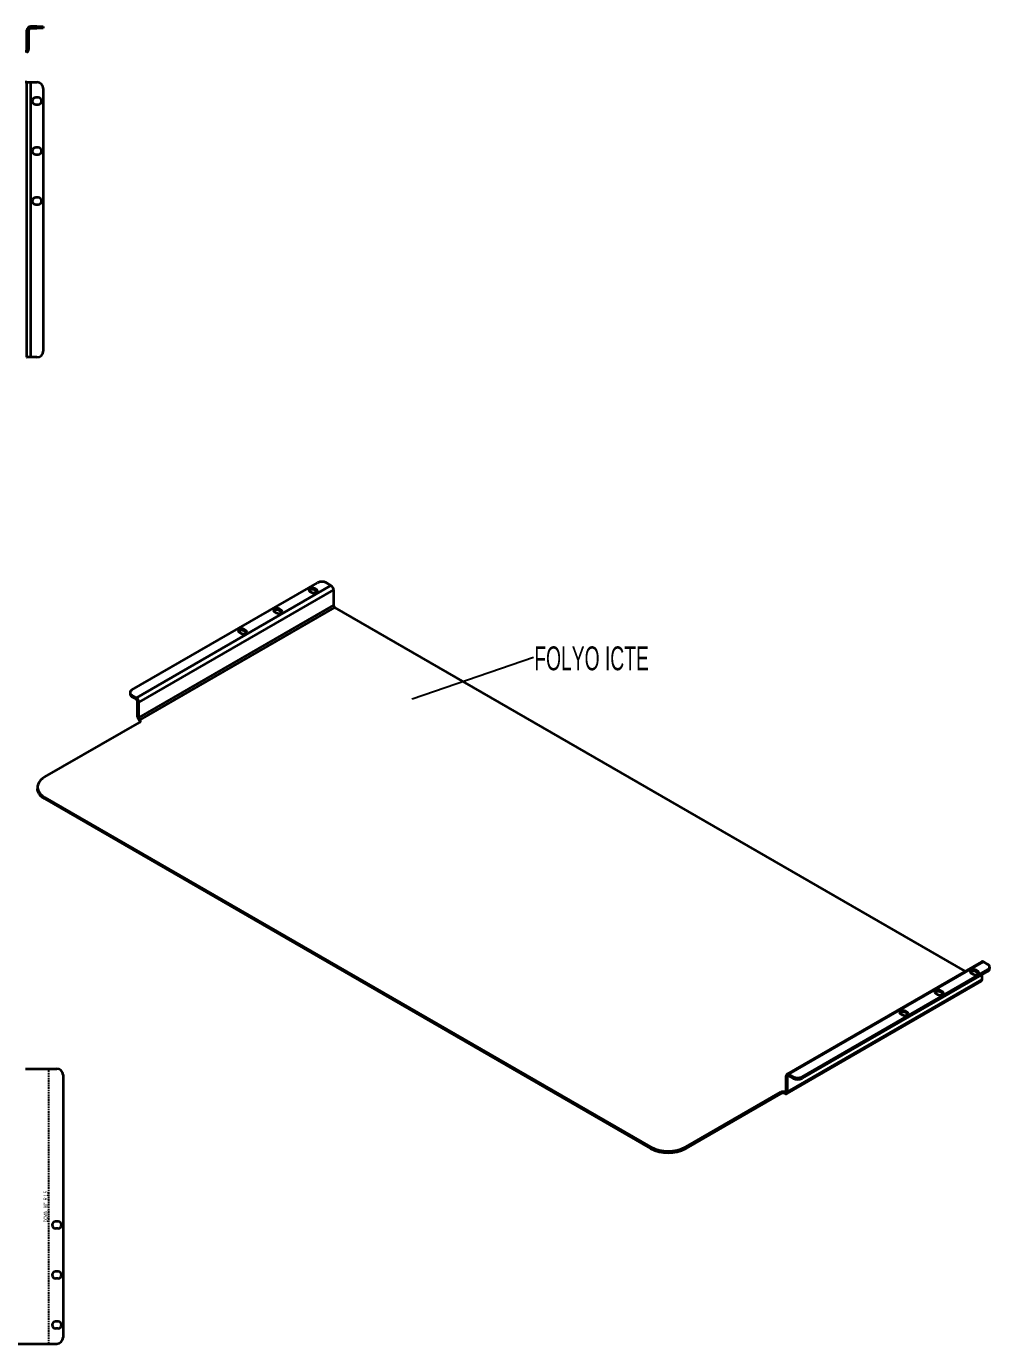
# Model space of a CAD drawing. Header units: millimetres. Extents: x -276 to 1256, y -410 to 644.
# Drawn here: x 486 to 1256, y -410 to 644 of the extents above; entities that cross this region are included whole.
import ezdxf

# ---------------------------------------------------------------- set-up
doc = ezdxf.new("R2010")
doc.units = ezdxf.units.MM
doc.linetypes.add('HIDDEN', pattern=[1.905, 1.27, -0.635])
doc.styles.add('SLDTEXTSTYLE0', font='TXT', dxfattribs={"width": 0.605})
doc.styles.add('SLDTEXTSTYLE1', font='TXT', dxfattribs={"width": 0.572187})
doc.dimstyles.new('SLDDIMSTYLE0', dxfattribs={"dimtxt": 0.18, "dimasz": 1.016, "dimexe": 0, "dimexo": 0.0625, "dimgap": 0, "dimtad": 0, "dimtih": 1, "dimtoh": 1, "dimdec": 0, "dimrnd": 1e-09, "dimzin": 0, "dimdsep": 46, "dimtxsty": 'Standard', "dimblk1": 'DOT', "dimblk2": 'DOT', "dimsah": 1, "dimcen": 0.09, "dimadec": 0, "dimazin": 0, "dimtfac": 1.016, "dimtdec": 0, "dimtofl": 0, "dimtmove": 0, "dimatfit": 3, "dimldrblk": 'DOT', "dimfxl": 1, "dimfrac": 2, "dimtolj": 1, "dimtzin": 0, "dimarcsym": 0})

# ---------------------------------------------------------------- blocks, each defined once
blk = doc.blocks.new('SW_NOTE_0')
at = {"color": 0, "linetype": 'Continuous', "lineweight": 0, "insert": (0.6, 8.7), "char_height": 19.05, "attachment_point": 1, "style": 'SLDTEXTSTYLE0'}
blk.add_mtext('FOLYO ICTE', dxfattribs=at)
blk = doc.blocks.new('_Dot')
at = {"color": 0, "linetype": 'ByBlock', "lineweight": -2}
blk.add_line((-0.5, 0), (-1, 0), dxfattribs=at)
at = {"color": 0, "linetype": 'ByBlock', "const_width": 0.5}
blk.add_lwpolyline([(-0.25, 0, 1), (0.25, 0, 1)], format="xyb", close=True, dxfattribs=at)

msp = doc.modelspace()

# ---------------------------------------------------------------- linework, layer by layer
at = {"color": 7, "linetype": 'Continuous', "lineweight": 35}
for p, q in [((494.3, 643.7), (489.3, 643.7)), ((494.3, 642.2), (494.3, 643.7)), ((494.3, 643.7), (499.3, 643.7)), ((499.3, 643.7), (499.3, 642.2)), ((486.3, 625.7), (486.3, 640.7)), ((487.8, 625.7), (487.8, 640.7)), ((489.3, 642.2), (494.3, 642.2)), ((499.3, 642.2), (494.3, 642.2)), ((485.8, 622.9), (485.8, 624.6)), ((486.3, 599), (484.8, 599)), ((486.3, 379), (486.3, 599)), ((486.3, 599), (489.3, 599)), ((489.3, 379), (489.3, 599)), ((489.3, 599), (494.3, 599)), ((499.3, 594), (499.3, 384)), ((495.3, 586.8), (493.3, 586.8)), ((493.3, 581.3), (495.3, 581.3)), ((495.3, 546.8), (493.3, 546.8)), ((493.3, 541.3), (495.3, 541.3)), ((495.3, 506.8), (493.3, 506.8)), ((493.3, 501.3), (495.3, 501.3)), ((485.8, 379), (486.3, 379)), ((489.3, 379), (486.3, 379)), ((494.3, 379), (489.3, 379)), ((570.2, 112.9), (718.7, 198.6)), ((573.8, 106.7), (729.3, 196.5)), ((731.5, 192.9), (575.9, 103.1)), ((712.5, 191.7), (714, 190.9)), ((717.8, 193.2), (716.4, 194)), ((716.4, 192.8), (716.4, 194)), ((717.8, 191.9), (716.4, 192.8)), ((717.8, 191.9), (717.8, 193.2)), ((718.4, 191.4), (717.8, 191.9)), ((725.8, 198.6), (729.3, 196.5)), ((731.5, 192.9), (731.5, 180.6)), ((731.5, 180.6), (575.9, 90.8)), ((576.8, 88.9), (732.5, 178.8)), ((684.3, 175.4), (685.7, 174.6)), ((689.6, 176.8), (688.1, 177.7)), ((688.1, 176.4), (688.1, 177.7)), ((689.6, 175.6), (688.1, 176.4)), ((689.6, 175.6), (689.6, 176.8)), ((690.2, 175.1), (689.6, 175.6)), ((1236.5, -112.2), (732.5, 178.8)), ((656, 159.1), (657.4, 158.3)), ((661.3, 160.5), (659.9, 161.3)), ((659.9, 160.1), (659.9, 161.3)), ((661.3, 159.3), (659.9, 160.1)), ((661.3, 159.3), (661.3, 160.5)), ((661.9, 158.8), (661.3, 159.3)), ((568.8, 110.8), (568.8, 109.6)), ((570.2, 108.8), (570.2, 107.5)), ((573.8, 106.7), (570.2, 108.8)), ((573.8, 105.5), (570.2, 107.5)), ((574.8, 91.4), (574.8, 103.7)), ((575.9, 90.8), (575.9, 103.1)), ((500.6, 43.3), (576.2, 86.9)), ((576.2, 88.3), (576.2, 89.7)), ((576.9, 87.5), (576.8, 87.7)), ((494.7, 35.1), (494.7, 33.9)), ((500.6, 26.9), (985, -252.7)), ((500.6, 26.9), (500.6, 25.7)), ((500.6, 25.7), (985, -253.9)), ((1249.7, -104.6), (1094.1, -194.4)), ((1095.6, -194.5), (1251.2, -104.7)), ((1251.2, -104.7), (1254.7, -106.8)), ((1254.7, -110.8), (1106.2, -196.6)), ((1254.7, -112.1), (1106.2, -197.8)), ((1241.5, -113.6), (1242.9, -114.4)), ((1246.8, -112.2), (1245.3, -111.4)), ((1245.3, -112.6), (1245.3, -111.4)), ((1246.8, -113.4), (1245.3, -112.6)), ((1246.8, -113.4), (1246.8, -112.2)), ((1247.4, -113.9), (1246.8, -113.4)), ((1250.1, -118.8), (1250.1, -114.7)), ((1254.7, -112.1), (1254.7, -110.8)), ((1256.2, -110), (1256.2, -108.8)), ((1093.9, -210), (1249.5, -120.2)), ((1094.6, -208.6), (1250.1, -118.8)), ((1213.2, -129.9), (1214.6, -130.7)), ((1218.5, -128.5), (1217.1, -127.7)), ((1217.1, -128.9), (1217.1, -127.7)), ((1218.5, -129.7), (1217.1, -128.9)), ((1218.5, -129.7), (1218.5, -128.5)), ((1219.1, -130.2), (1218.5, -129.7)), ((1184.9, -146.3), (1186.3, -147.1)), ((1190.2, -144.8), (1188.8, -144)), ((1188.8, -145.2), (1188.8, -144)), ((1190.2, -146.1), (1188.8, -145.2)), ((1190.2, -146.1), (1190.2, -144.8)), ((1190.8, -146.6), (1190.2, -146.1)), ((485, -190.1), (510.2, -190.1)), ((515.2, -195.1), (515.2, -405.1)), ((1093.5, -208), (1093.5, -195.8)), ((1094.6, -196.4), (1095.6, -195.8)), ((1094.6, -208.6), (1094.6, -196.4)), ((1099.2, -196.6), (1095.6, -194.5)), ((1095.6, -195.8), (1099.2, -197.8)), ((1099.2, -197.8), (1099.2, -196.6)), ((1106.2, -196.6), (1106.2, -197.8)), ((1088.9, -209), (1013.2, -252.7)), ((1088.9, -210.2), (1013.2, -253.9)), ((1088.9, -210.2), (1088.9, -209)), ((1093.5, -208), (1092.3, -208.7)), ((1093.1, -210.1), (1093.1, -208.7)), ((985, -253.9), (985, -252.7)), ((1013.2, -252.7), (1013.2, -253.9)), ((511.2, -312.3), (509.2, -312.3)), ((509.2, -317.8), (511.2, -317.8)), ((511.2, -352.3), (509.2, -352.3)), ((509.2, -357.8), (511.2, -357.8)), ((511.2, -392.3), (509.2, -392.3)), ((509.2, -397.8), (511.2, -397.8)), ((-270.8, -410.1), (510.2, -410.1))]:
    msp.add_line(p, q, dxfattribs=at)
at = {"color": 7, "linetype": 'HIDDEN'}
msp.add_line((503.7, -410.1), (503.7, -190.1), dxfattribs=at)
at = {"color": 7, "linetype": 'Continuous', "lineweight": 35, "flags": 128}
for points in [[(716.4, 194), (715.5, 194.3), (714.5, 194.4), (713.4, 194.3), (712.5, 194), (711.9, 193.5), (711.7, 192.9), (711.9, 192.3), (712.5, 191.7)], [(714, 190.9), (714.9, 190.6), (715.9, 190.5), (717, 190.6), (717.8, 190.9), (718.4, 191.4), (718.7, 192), (718.4, 192.7), (717.8, 193.2)], [(688.1, 177.7), (687.3, 178), (686.2, 178.1), (685.2, 178), (684.3, 177.7), (683.7, 177.1), (683.5, 176.5), (683.7, 175.9), (684.3, 175.4)], [(685.7, 174.6), (686.6, 174.2), (687.6, 174.1), (688.7, 174.2), (689.6, 174.6), (690.2, 175.1), (690.4, 175.7), (690.2, 176.3), (689.6, 176.8)], [(659.9, 161.3), (659, 161.7), (657.9, 161.8), (656.9, 161.7), (656, 161.3), (655.4, 160.8), (655.2, 160.2), (655.4, 159.6), (656, 159.1)], [(657.4, 158.3), (658.3, 157.9), (659.3, 157.8), (660.4, 157.9), (661.3, 158.3), (661.9, 158.8), (662.1, 159.4), (661.9, 160), (661.3, 160.5)], [(576.2, 86.9), (576.5, 87.1), (576.8, 87.4), (577, 87.6), (577.1, 87.9), (577.1, 88.1), (577.1, 88.4), (577, 88.7), (576.8, 88.9)], [(500.6, 43.3), (498.7, 42), (497.2, 40.6), (496, 39.1), (495.2, 37.5), (494.8, 35.9), (494.8, 34.3), (495.2, 32.6), (496, 31.1), (497.2, 29.6), (498.7, 28.2), (500.6, 26.9)], [(500.6, 25.7), (498.7, 26.9), (497.2, 28.3), (496, 29.8), (495.2, 31.4), (494.8, 33), (494.7, 33.9)], [(1245.3, -111.4), (1244.5, -111), (1243.4, -110.9), (1242.4, -111), (1241.5, -111.4), (1240.9, -111.9), (1240.7, -112.5), (1240.9, -113.1), (1241.5, -113.6)], [(1242.9, -114.4), (1243.8, -114.8), (1244.8, -114.9), (1245.9, -114.8), (1246.8, -114.4), (1247.4, -113.9), (1247.6, -113.3), (1247.4, -112.7), (1246.8, -112.2)], [(1217.1, -127.7), (1216.2, -127.3), (1215.1, -127.2), (1214.1, -127.3), (1213.2, -127.7), (1212.6, -128.2), (1212.4, -128.8), (1212.6, -129.4), (1213.2, -129.9)], [(1214.6, -130.7), (1215.5, -131.1), (1216.5, -131.2), (1217.6, -131.1), (1218.5, -130.7), (1219.1, -130.2), (1219.3, -129.6), (1219.1, -129), (1218.5, -128.5)], [(1188.8, -144), (1187.9, -143.7), (1186.8, -143.5), (1185.8, -143.7), (1184.9, -144), (1184.3, -144.5), (1184.1, -145.1), (1184.3, -145.7), (1184.9, -146.3)], [(1186.3, -147.1), (1187.2, -147.4), (1188.2, -147.5), (1189.3, -147.4), (1190.2, -147.1), (1190.8, -146.6), (1191, -145.9), (1190.8, -145.3), (1190.2, -144.8)], [(1093.1, -210.1), (1093.4, -210.1), (1093.7, -210.1), (1094, -210), (1094.2, -209.8), (1094.3, -209.6), (1094.5, -209.3), (1094.5, -209), (1094.6, -208.6)]]:
    msp.add_lwpolyline(points, dxfattribs=at)
at = {"color": 7, "linetype": 'Continuous', "lineweight": 35}
for centre, radius, start, end in [((489.3, 640.7), 3, 90, 180), ((489.3, 640.7), 1.5, 90, 180), ((484.8, 625.7), 1.5, 311.8103, 0), ((484.8, 625.7), 3, 289.4712, 0), ((494.3, 594), 5, 0, 90), ((493.3, 584), 2.75, 90, 270), ((495.3, 584), 2.75, 270, 90), ((493.3, 544), 2.75, 90, 270), ((495.3, 544), 2.75, 270, 90), ((493.3, 504), 2.75, 90, 270), ((495.3, 504), 2.75, 270, 90), ((494.3, 384), 5, 270, 0), ((714.5, 189.5), 3.74, 59.4227, 133.5654), ((722.3, 191.8), 7.69, 62.6097, 117.3903), ((726.9, 192.6), 4.61, 2.6055, 57.3945), ((733.8, 180.7), 2.31, 182.6055, 237.3945), ((686.2, 173.2), 3.74, 59.4227, 133.5654), ((658, 156.9), 3.74, 59.4227, 133.5654), ((571, 110.8), 2.18, 110.7834, 249.2166), ((571.3, 109.8), 2.51, 185.6948, 245.6253), ((571.3, 102.8), 4.61, 2.6055, 57.3945), ((572.5, 103.6), 2.31, 2.6055, 57.3945), ((579.5, 91.7), 4.69, 182.9005, 225.7848), ((578.1, 90.9), 2.2, 182.1232, 213.0034), ((1250.3, -105.9), 1.51, 54.3824, 114.3071), ((1243.4, -115.8), 3.74, 59.4227, 133.5654), ((1253.9, -108.8), 2.18, 290.7834, 69.2166), ((1253.7, -109.8), 2.51, 294.3747, 354.3052), ((1248.7, -119), 1.44, 304.0564, 7.2558), ((1215.2, -132.1), 3.74, 59.4227, 133.5654), ((1186.9, -148.5), 3.74, 59.4227, 133.5654), ((510.2, -195.1), 5, 0, 90), ((1094.8, -195.5), 1.31, 50.7967, 189.214), ((1095.2, -196.3), 0.655, 50.7967, 189.214), ((1102.7, -189.7), 7.69, 242.6097, 297.3903), ((1102.7, -191), 7.69, 242.6097, 297.3903), ((1091, -213.2), 4.69, 74.2173, 117.0958), ((1091, -214.4), 4.69, 74.2173, 117.0958), ((1092.8, -208.1), 0.728, 300.5531, 6.4275), ((999.1, -225.5), 30.6, 242.4914, 297.5086), ((999.1, -226.8), 30.6, 242.4914, 297.5086), ((509.2, -315.1), 2.75, 90, 270), ((511.2, -315.1), 2.75, 270, 90), ((509.2, -355.1), 2.75, 90, 270), ((511.2, -355.1), 2.75, 270, 90), ((509.2, -395.1), 2.75, 90, 270), ((511.2, -395.1), 2.75, 270, 90), ((510.2, -405.1), 5, 270, 0)]:
    msp.add_arc(centre, radius, start, end, dxfattribs=at)
for points, knots in [([(576.2, 89.7), (576.3, 89.5), (576.5, 89.4), (576.7, 89.1), (576.8, 89), (576.8, 88.9)], [0, 0, 0, 0, 0.5, 0.5, 1, 1, 1, 1]), ([(576.2, 88.3), (576.4, 88.2), (576.5, 88.1), (576.7, 87.9), (576.8, 87.8), (576.8, 87.7)], [0, 0, 0, 0, 0.5, 0.5, 1, 1, 1, 1]), ([(1092.3, -208.7), (1092.4, -208.7), (1092.5, -208.7), (1092.6, -208.8), (1092.7, -208.8), (1092.9, -208.8), (1093, -208.8), (1093.1, -208.7)], [0, 0, 0, 0, 0.25, 0.25, 0.5, 0.5, 1, 1, 1, 1]), ([(1092.3, -209.9), (1092.5, -209.9), (1092.6, -210), (1092.9, -210.1), (1093, -210.1), (1093.1, -210.1)], [0, 0, 0, 0, 0.5, 0.5, 1, 1, 1, 1])]:
    msp.add_open_spline(points, degree=3, knots=knots, dxfattribs=at)

# ---------------------------------------------------------------- block references
at = {"color": 7, "linetype": 'Continuous', "lineweight": 0}
msp.add_blockref('SW_NOTE_0', (891.4, 139), dxfattribs=at)

# ---------------------------------------------------------------- texts
at = {"color": 7, "linetype": 'Continuous', "lineweight": 0, "insert": (499.6, -300.5), "char_height": 3.175, "attachment_point": 2, "rotation": 90, "style": 'SLDTEXTSTYLE1'}
msp.add_mtext('DOWN  90°  R 1.5', dxfattribs=at)

# ---------------------------------------------------------------- leaders
at = {"color": 7, "linetype": 'Continuous', "lineweight": 0}
msp.add_leader([(794.3, 105.8), (891.4, 139)], dimstyle='SLDDIMSTYLE0', dxfattribs=at)

doc.saveas('drawing.dxf')
